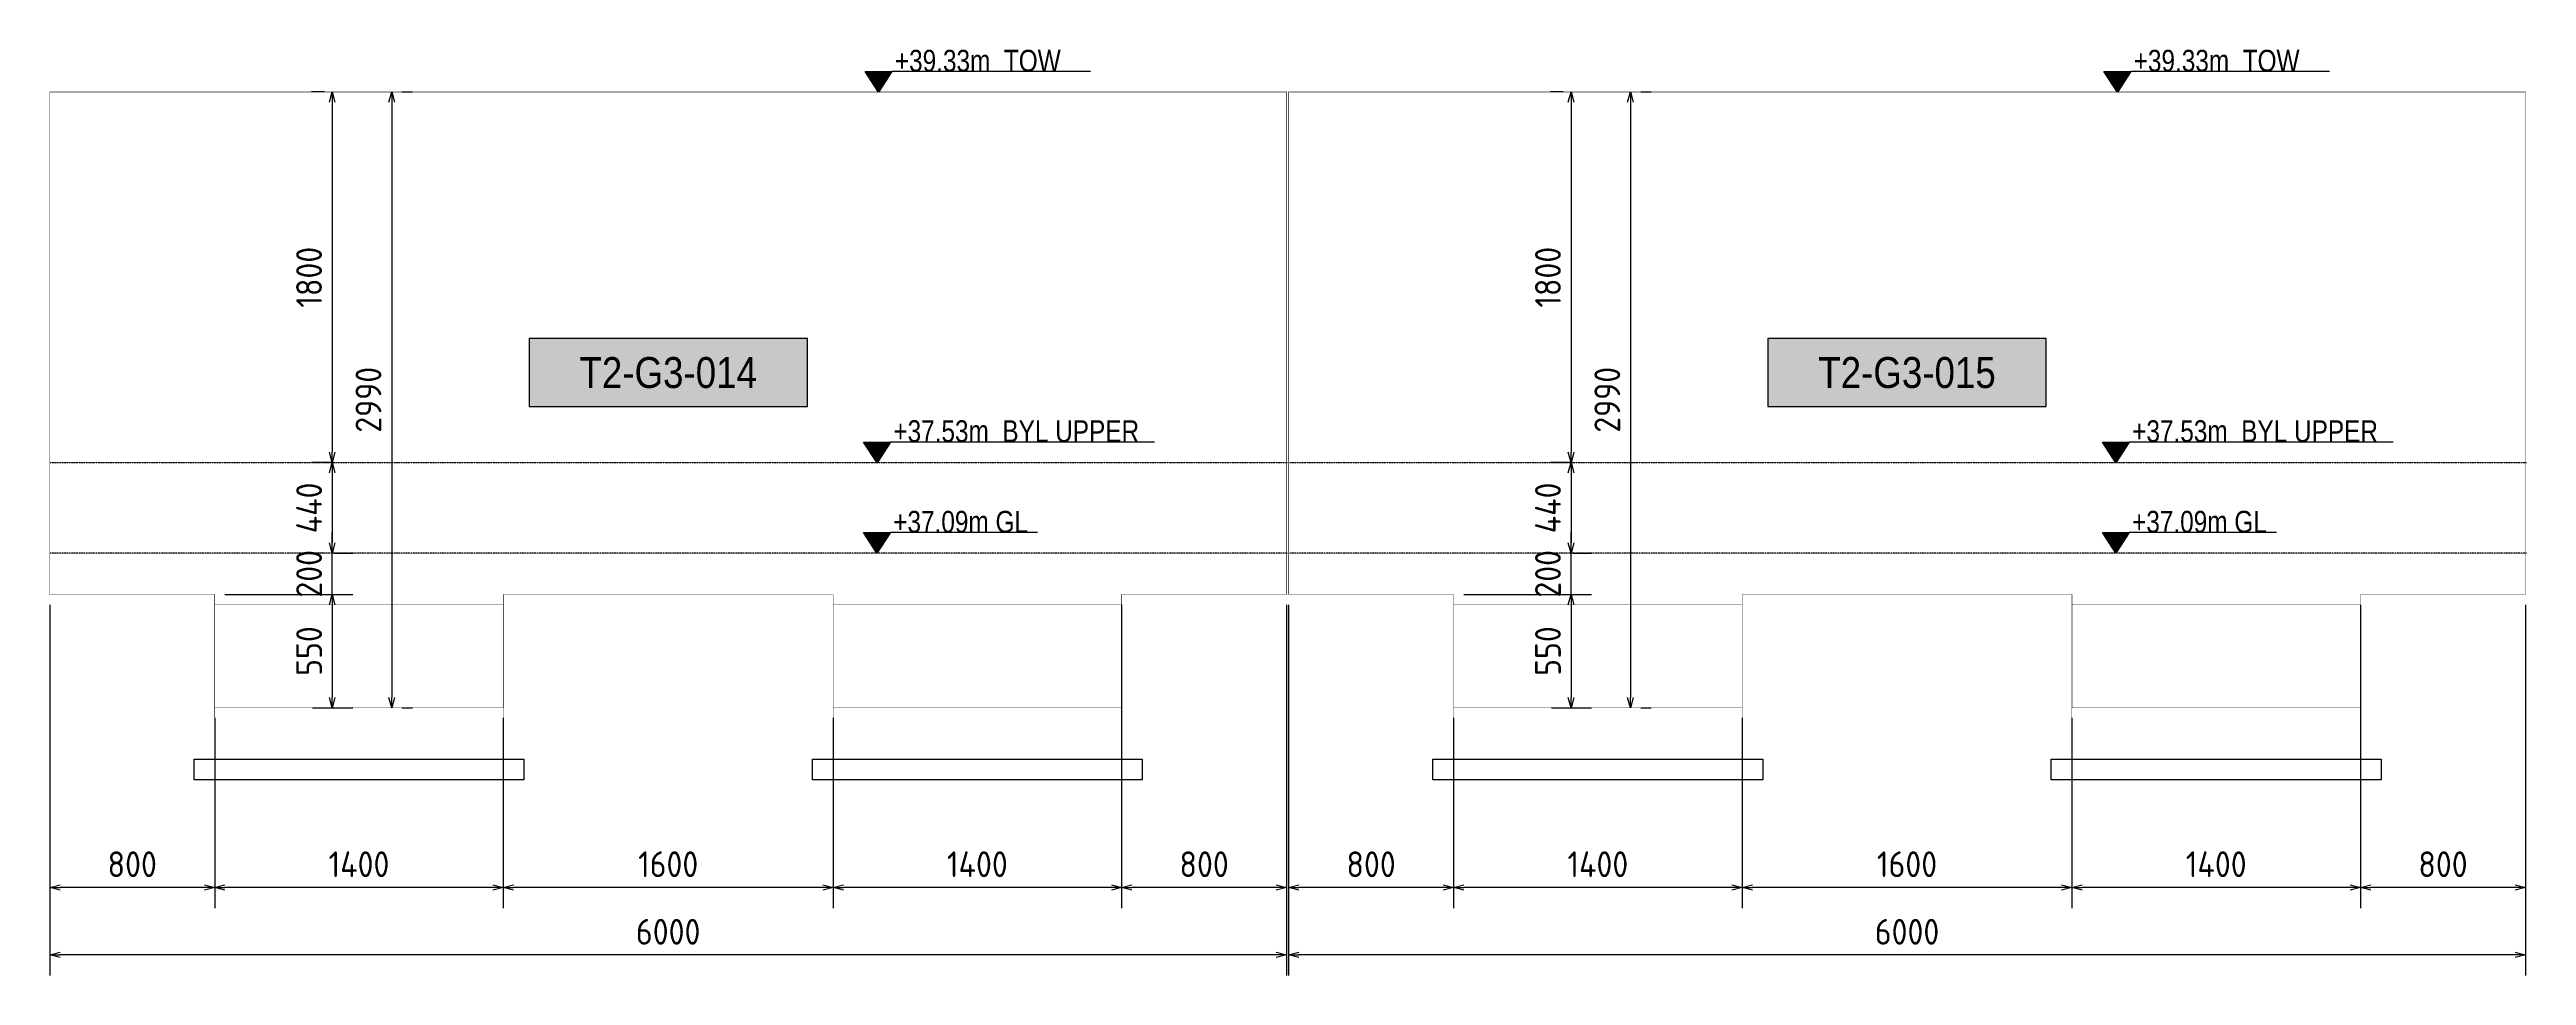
# Model space of a CAD drawing. Header units: centimetres. Extents: x -6122352 to 7132207, y -1694241 to 1947892.
# Drawn here: x 3638146 to 3650162, y 813244 to 817740 of the extents above; entities that cross this region are included whole.
import ezdxf
from ezdxf.enums import TextEntityAlignment as Align

# ---------------------------------------------------------------- set-up
doc = ezdxf.new("R2010")
doc.units = ezdxf.units.CM
doc.header["$MEASUREMENT"] = 0
doc.header["$PDMODE"] = 66
doc.header["$PDSIZE"] = 100
doc.linetypes.add('DASHED2', pattern=[0.375, 0.25, -0.125])
doc.linetypes.add('HIDDEN', pattern=[0.375, 0.25, -0.125])
for name, color, linetype in [('@MI-TYPE-01', 30, 'Continuous'), ('@MI-TYPE-02', 6, 'Continuous'), ('JML-Dimension', 1, 'Continuous'), ('PANEL-TAGS', 7, 'Continuous'), ('SECTION', 130, 'Continuous')]:
    doc.layers.add(name, color=color, linetype=linetype)
doc.styles.add('PANELTAG_STYLE', font='arial.ttf')
doc.styles.add('Schueco-BEMSTIL', font='isocpeur.ttf', dxfattribs={"width": 0.9})
doc.styles.add('txt-Pisa-std', font='arial.ttf', dxfattribs={"width": 0.8})
doc.dimstyles.new('MI- JWC-TXT-2.5 MM', dxfattribs={"dimscale": 1.5, "dimtxt": 2.5, "dimasz": 1, "dimexe": 2, "dimexo": 1, "dimgap": 1, "dimtad": 1, "dimdec": 0, "dimdsep": 46, "dimtxsty": 'Schueco-BEMSTIL', "dimblk": 'OPEN30', "dimcen": 0, "dimdle": 2, "dimclrd": 140, "dimclre": 8, "dimclrt": 40, "dimadec": 0, "dimazin": 2, "dimtfac": 1, "dimtdec": 0, "dimtix": 1, "dimtmove": 2, "dimatfit": 3, "dimldrblk": 'OPEN', "dimfxl": 2, "dimlwd": -1, "dimlwe": -1, "dimarcsym": 0})

# ---------------------------------------------------------------- blocks, each defined once
blk = doc.blocks.new('_Open30')
at = {"color": 0, "linetype": 'ByBlock', "lineweight": -2}
for p, q in [((-1, 0.27), (0, 0)), ((0, 0), (-1, -0.27)), ((0, 0), (-1, 0))]:
    blk.add_line(p, q, dxfattribs=at)
blk = doc.blocks.new('*D2792')
at = {"layer": '@MI-TYPE-01', "color": 8, "transparency": 16777216}
for p, q in [((3643347, 815044), (3643347, 813571)), ((3644147, 815044), (3644147, 813571))]:
    blk.add_line(p, q, dxfattribs=at)
at = {"layer": '@MI-TYPE-01', "color": 140, "transparency": 16777216}
blk.add_line((3644097, 813671), (3643397, 813671), dxfattribs=at)
at = {"layer": 'Defpoints', "color": 0, "transparency": 16777216}
for p in [(3643347, 815094), (3644147, 815094), (3643347, 813671)]:
    blk.add_point(p, dxfattribs=at)
at = {"layer": '@MI-TYPE-01', "color": 140, "transparency": 16777216, "xscale": 50, "yscale": 50, "zscale": 50, "rotation": 180}
blk.add_blockref('_Open30', (3643347, 813671), dxfattribs=at)
at = {"layer": '@MI-TYPE-01', "color": 140, "transparency": 16777216, "xscale": 50, "yscale": 50, "zscale": 50}
blk.add_blockref('_Open30', (3644147, 813671), dxfattribs=at)
at = {"layer": '@MI-TYPE-01', "color": 40, "transparency": 16777216, "insert": (3643747, 813784), "char_height": 125, "attachment_point": 5, "style": 'Schueco-BEMSTIL'}
blk.add_mtext('800', dxfattribs=at)
blk = doc.blocks.new('_Open')
at = {"color": 0, "linetype": 'ByBlock', "lineweight": -2}
for p, q in [((-1, 0.2), (0, 0)), ((-1, -0.2), (0, 0)), ((0, 0), (-1, 0))]:
    blk.add_line(p, q, dxfattribs=at)
blk = doc.blocks.new('*D2793')
at = {"layer": '@MI-TYPE-01', "color": 8, "transparency": 16777216}
for p, q in [((3643347, 815044), (3643347, 813571)), ((3641947, 814494), (3641947, 813571))]:
    blk.add_line(p, q, dxfattribs=at)
at = {"layer": '@MI-TYPE-01', "color": 140, "transparency": 16777216}
blk.add_line((3643297, 813671), (3641997, 813671), dxfattribs=at)
at = {"layer": 'Defpoints', "color": 0, "transparency": 16777216}
for p in [(3643347, 815094), (3641947, 814544), (3641947, 813671)]:
    blk.add_point(p, dxfattribs=at)
at = {"layer": '@MI-TYPE-01', "color": 140, "transparency": 16777216, "xscale": 50, "yscale": 50, "zscale": 50, "rotation": 180}
blk.add_blockref('_Open30', (3641947, 813671), dxfattribs=at)
at = {"layer": '@MI-TYPE-01', "color": 140, "transparency": 16777216, "xscale": 50, "yscale": 50, "zscale": 50}
blk.add_blockref('_Open30', (3643347, 813671), dxfattribs=at)
at = {"layer": '@MI-TYPE-01', "color": 40, "transparency": 16777216, "insert": (3642647, 813784), "char_height": 125, "attachment_point": 5, "style": 'Schueco-BEMSTIL'}
blk.add_mtext('1400', dxfattribs=at)
blk = doc.blocks.new('*D2794')
at = {"layer": '@MI-TYPE-01', "color": 8, "transparency": 16777216}
for p, q in [((3640347, 814494), (3640347, 813571)), ((3641947, 814494), (3641947, 813571))]:
    blk.add_line(p, q, dxfattribs=at)
at = {"layer": '@MI-TYPE-01', "color": 140, "transparency": 16777216}
blk.add_line((3641897, 813671), (3640397, 813671), dxfattribs=at)
at = {"layer": 'Defpoints', "color": 0, "transparency": 16777216}
for p in [(3640347, 814544), (3641947, 814544), (3640347, 813671)]:
    blk.add_point(p, dxfattribs=at)
at = {"layer": '@MI-TYPE-01', "color": 140, "transparency": 16777216, "xscale": 50, "yscale": 50, "zscale": 50, "rotation": 180}
blk.add_blockref('_Open30', (3640347, 813671), dxfattribs=at)
at = {"layer": '@MI-TYPE-01', "color": 140, "transparency": 16777216, "xscale": 50, "yscale": 50, "zscale": 50}
blk.add_blockref('_Open30', (3641947, 813671), dxfattribs=at)
at = {"layer": '@MI-TYPE-01', "color": 40, "transparency": 16777216, "insert": (3641147, 813784), "char_height": 125, "attachment_point": 5, "style": 'Schueco-BEMSTIL'}
blk.add_mtext('1600', dxfattribs=at)
blk = doc.blocks.new('*D2795')
at = {"layer": '@MI-TYPE-01', "color": 8, "transparency": 16777216}
for p, q in [((3638947, 814494), (3638947, 813571)), ((3640347, 814494), (3640347, 813571))]:
    blk.add_line(p, q, dxfattribs=at)
at = {"layer": '@MI-TYPE-01', "color": 140, "transparency": 16777216}
blk.add_line((3640297, 813671), (3638997, 813671), dxfattribs=at)
at = {"layer": 'Defpoints', "color": 0, "transparency": 16777216}
for p in [(3638947, 814544), (3640347, 814544), (3638947, 813671)]:
    blk.add_point(p, dxfattribs=at)
at = {"layer": '@MI-TYPE-01', "color": 140, "transparency": 16777216, "xscale": 50, "yscale": 50, "zscale": 50, "rotation": 180}
blk.add_blockref('_Open30', (3638947, 813671), dxfattribs=at)
at = {"layer": '@MI-TYPE-01', "color": 140, "transparency": 16777216, "xscale": 50, "yscale": 50, "zscale": 50}
blk.add_blockref('_Open30', (3640347, 813671), dxfattribs=at)
at = {"layer": '@MI-TYPE-01', "color": 40, "transparency": 16777216, "insert": (3639647, 813784), "char_height": 125, "attachment_point": 5, "style": 'Schueco-BEMSTIL'}
blk.add_mtext('1400', dxfattribs=at)
blk = doc.blocks.new('*D2796')
at = {"layer": '@MI-TYPE-01', "color": 8, "transparency": 16777216}
for p, q in [((3638147, 815044), (3638147, 813571)), ((3638947, 814494), (3638947, 813571))]:
    blk.add_line(p, q, dxfattribs=at)
at = {"layer": '@MI-TYPE-01', "color": 140, "transparency": 16777216}
blk.add_line((3638897, 813671), (3638197, 813671), dxfattribs=at)
at = {"layer": 'Defpoints', "color": 0, "transparency": 16777216}
for p in [(3638147, 815094), (3638947, 814544), (3638147, 813671)]:
    blk.add_point(p, dxfattribs=at)
at = {"layer": '@MI-TYPE-01', "color": 140, "transparency": 16777216, "xscale": 50, "yscale": 50, "zscale": 50, "rotation": 180}
blk.add_blockref('_Open30', (3638147, 813671), dxfattribs=at)
at = {"layer": '@MI-TYPE-01', "color": 140, "transparency": 16777216, "xscale": 50, "yscale": 50, "zscale": 50}
blk.add_blockref('_Open30', (3638947, 813671), dxfattribs=at)
at = {"layer": '@MI-TYPE-01', "color": 40, "transparency": 16777216, "insert": (3638547, 813784), "char_height": 125, "attachment_point": 5, "style": 'Schueco-BEMSTIL'}
blk.add_mtext('800', dxfattribs=at)
blk = doc.blocks.new('*D2797')
at = {"layer": '@MI-TYPE-01', "color": 8, "transparency": 16777216}
for p, q in [((3638147, 815044), (3638147, 813244)), ((3644147, 815044), (3644147, 813244))]:
    blk.add_line(p, q, dxfattribs=at)
at = {"layer": '@MI-TYPE-01', "color": 140, "transparency": 16777216}
blk.add_line((3644097, 813344), (3638197, 813344), dxfattribs=at)
at = {"layer": 'Defpoints', "color": 0, "transparency": 16777216}
for p in [(3638147, 815094), (3644147, 815094), (3638147, 813344)]:
    blk.add_point(p, dxfattribs=at)
at = {"layer": '@MI-TYPE-01', "color": 140, "transparency": 16777216, "xscale": 50, "yscale": 50, "zscale": 50, "rotation": 180}
blk.add_blockref('_Open30', (3638147, 813344), dxfattribs=at)
at = {"layer": '@MI-TYPE-01', "color": 140, "transparency": 16777216, "xscale": 50, "yscale": 50, "zscale": 50}
blk.add_blockref('_Open30', (3644147, 813344), dxfattribs=at)
at = {"layer": '@MI-TYPE-01', "color": 40, "transparency": 16777216, "insert": (3641147, 813456), "char_height": 125, "attachment_point": 5, "style": 'Schueco-BEMSTIL'}
blk.add_mtext('6000', dxfattribs=at)
blk = doc.blocks.new('T2-ELE FT')
at = {"color": 12, "linetype": 'HIDDEN', "ltscale": 5, "const_width": 2}
blk.add_lwpolyline([(30306558, 1676366), (30306558, 1676866), (30307958, 1676866), (30307958, 1676366)], dxfattribs=at)
at = {"color": 12, "ltscale": 20, "const_width": 2}
blk.add_lwpolyline([(30306558, 1676366), (30307958, 1676366), (30307958, 1676116), (30306558, 1676116)], close=True, dxfattribs=at)
at = {"color": 8, "ltscale": 20}
blk.add_lwpolyline([(30306458, 1676116), (30308058, 1676116), (30308058, 1676016), (30306458, 1676016)], close=True, dxfattribs=at)
blk = doc.blocks.new('*D2798')
at = {"layer": '@MI-TYPE-01', "color": 8, "transparency": 16777216}
for p, q in [((3639479, 817534), (3639417, 817534)), ((3639522, 815734), (3639417, 815734))]:
    blk.add_line(p, q, dxfattribs=at)
at = {"layer": '@MI-TYPE-01', "color": 140, "transparency": 16777216}
blk.add_line((3639517, 817484), (3639517, 815784), dxfattribs=at)
at = {"layer": 'Defpoints', "color": 0, "transparency": 16777216}
for p in [(3639529, 817534), (3639517, 815734), (3639572, 815734)]:
    blk.add_point(p, dxfattribs=at)
at = {"layer": '@MI-TYPE-01', "color": 140, "transparency": 16777216, "xscale": 50, "yscale": 50, "zscale": 50}
for p, rotation in [((3639517, 817534), 90), ((3639517, 815734), 270)]:
    blk.add_blockref('_Open30', p, dxfattribs=dict(at, rotation=rotation))
at = {"layer": '@MI-TYPE-01', "color": 40, "transparency": 16777216, "insert": (3639405, 816634), "char_height": 125, "attachment_point": 5, "rotation": 90, "style": 'Schueco-BEMSTIL'}
blk.add_mtext('1800', dxfattribs=at)
blk = doc.blocks.new('*D2799')
at = {"layer": '@MI-TYPE-01', "color": 140, "transparency": 16777216}
blk.add_line((3639806, 817484), (3639806, 814594), dxfattribs=at)
at = {"layer": '@MI-TYPE-01', "color": 8, "transparency": 16777216}
for p, q in [((3639855, 817534), (3639906, 817534)), ((3639855, 814544), (3639906, 814544))]:
    blk.add_line(p, q, dxfattribs=at)
at = {"layer": 'Defpoints', "color": 0, "transparency": 16777216}
for p in [(3639805, 817534), (3639805, 814544), (3639806, 814544)]:
    blk.add_point(p, dxfattribs=at)
at = {"layer": '@MI-TYPE-01', "color": 140, "transparency": 16777216, "xscale": 50, "yscale": 50, "zscale": 50}
for p, rotation in [((3639806, 817534), 90), ((3639806, 814544), 270)]:
    blk.add_blockref('_Open30', p, dxfattribs=dict(at, rotation=rotation))
at = {"layer": '@MI-TYPE-01', "color": 40, "transparency": 16777216, "insert": (3639693, 816039), "char_height": 125, "attachment_point": 5, "rotation": 90, "style": 'Schueco-BEMSTIL'}
blk.add_mtext('2990', dxfattribs=at)
blk = doc.blocks.new('*U2058')
at = {"layer": 'JML-Dimension'}
h = blk.add_hatch(color=10, dxfattribs=at)
h.dxf.hatch_style = 1
h.paths.add_polyline_path([(0, 0), (-1.54, 2.37), (1.54, 2.37)])
blk.add_line((24.31, 2.37), (1.54, 2.37), dxfattribs=at)
blk.add_lwpolyline([(0, 0), (-1.54, 2.37), (1.54, 2.37), (0, 0)], dxfattribs=at)
at = {"color": 5, "style": 'txt-Pisa-std', "width": 0.8}
blk.add_attdef('+0.0', text='', height=2.5, dxfattribs=at).set_placement((1.87, 2.37), align=Align.BOTTOM_LEFT)
blk = doc.blocks.new('*U2056')
at = {"layer": 'JML-Dimension'}
h = blk.add_hatch(color=10, dxfattribs=at)
h.dxf.hatch_style = 1
h.paths.add_polyline_path([(0, 0), (-1.54, 2.37), (1.54, 2.37)])
blk.add_line((31.81, 2.37), (1.54, 2.37), dxfattribs=at)
blk.add_lwpolyline([(0, 0), (-1.54, 2.37), (1.54, 2.37), (0, 0)], dxfattribs=at)
at = {"color": 5, "style": 'txt-Pisa-std', "width": 0.8}
blk.add_attdef('+0.0', text='', height=2.5, dxfattribs=at).set_placement((1.87, 2.37), align=Align.BOTTOM_LEFT)
blk = doc.blocks.new('*U2214')
at = {"layer": 'JML-Dimension'}
h = blk.add_hatch(color=10, dxfattribs=at)
h.dxf.hatch_style = 1
h.paths.add_polyline_path([(0, 0), (-1.54, 2.37), (1.54, 2.37)])
blk.add_line((18.43, 2.37), (1.54, 2.37), dxfattribs=at)
blk.add_lwpolyline([(0, 0), (-1.54, 2.37), (1.54, 2.37), (0, 0)], dxfattribs=at)
at = {"color": 5, "style": 'txt-Pisa-std', "width": 0.8}
blk.add_attdef('+0.0', text='', height=2.5, dxfattribs=at).set_placement((1.87, 2.37), align=Align.BOTTOM_LEFT)
blk = doc.blocks.new('*D2800')
at = {"layer": '@MI-TYPE-01', "color": 8, "transparency": 16777216}
for p, q in [((3639479, 815734), (3639417, 815734)), ((3639526, 815294), (3639617, 815294))]:
    blk.add_line(p, q, dxfattribs=at)
at = {"layer": '@MI-TYPE-01', "color": 140, "transparency": 16777216}
blk.add_line((3639517, 815684), (3639517, 815344), dxfattribs=at)
at = {"layer": 'Defpoints', "color": 0, "transparency": 16777216}
for p in [(3639529, 815734), (3639476, 815294), (3639517, 815294)]:
    blk.add_point(p, dxfattribs=at)
at = {"layer": '@MI-TYPE-01', "color": 140, "transparency": 16777216, "xscale": 50, "yscale": 50, "zscale": 50}
for p, rotation in [((3639517, 815734), 90), ((3639517, 815294), 270)]:
    blk.add_blockref('_Open30', p, dxfattribs=dict(at, rotation=rotation))
at = {"layer": '@MI-TYPE-01', "color": 40, "transparency": 16777216, "insert": (3639405, 815514), "char_height": 125, "attachment_point": 5, "rotation": 90, "style": 'Schueco-BEMSTIL'}
blk.add_mtext('440', dxfattribs=at)
blk = doc.blocks.new('*D2801')
at = {"layer": '@MI-TYPE-01', "color": 8, "transparency": 16777216}
for p, q in [((3638997, 815094), (3639617, 815094)), ((3639422, 814544), (3639617, 814544))]:
    blk.add_line(p, q, dxfattribs=at)
at = {"layer": '@MI-TYPE-01', "color": 140, "transparency": 16777216}
blk.add_line((3639517, 815044), (3639517, 814594), dxfattribs=at)
at = {"layer": 'Defpoints', "color": 0, "transparency": 16777216}
for p in [(3638947, 815094), (3639372, 814544), (3639517, 814544)]:
    blk.add_point(p, dxfattribs=at)
at = {"layer": '@MI-TYPE-01', "color": 140, "transparency": 16777216, "xscale": 50, "yscale": 50, "zscale": 50}
for p, rotation in [((3639517, 815094), 90), ((3639517, 814544), 270)]:
    blk.add_blockref('_Open30', p, dxfattribs=dict(at, rotation=rotation))
at = {"layer": '@MI-TYPE-01', "color": 40, "transparency": 16777216, "insert": (3639405, 814819), "char_height": 125, "attachment_point": 5, "rotation": 90, "style": 'Schueco-BEMSTIL'}
blk.add_mtext('550', dxfattribs=at)
blk = doc.blocks.new('*D2802')
at = {"layer": '@MI-TYPE-01', "color": 8, "transparency": 16777216}
for p, q in [((3649357, 815044), (3649357, 813571)), ((3650157, 815044), (3650157, 813571))]:
    blk.add_line(p, q, dxfattribs=at)
at = {"layer": '@MI-TYPE-01', "color": 140, "transparency": 16777216}
blk.add_line((3650107, 813671), (3649407, 813671), dxfattribs=at)
at = {"layer": 'Defpoints', "color": 0, "transparency": 16777216}
for p in [(3649357, 815094), (3650157, 815094), (3649357, 813671)]:
    blk.add_point(p, dxfattribs=at)
at = {"layer": '@MI-TYPE-01', "color": 140, "transparency": 16777216, "xscale": 50, "yscale": 50, "zscale": 50, "rotation": 180}
blk.add_blockref('_Open30', (3649357, 813671), dxfattribs=at)
at = {"layer": '@MI-TYPE-01', "color": 140, "transparency": 16777216, "xscale": 50, "yscale": 50, "zscale": 50}
blk.add_blockref('_Open30', (3650157, 813671), dxfattribs=at)
at = {"layer": '@MI-TYPE-01', "color": 40, "transparency": 16777216, "insert": (3649757, 813784), "char_height": 125, "attachment_point": 5, "style": 'Schueco-BEMSTIL'}
blk.add_mtext('800', dxfattribs=at)
blk = doc.blocks.new('*D2803')
at = {"layer": '@MI-TYPE-01', "color": 8, "transparency": 16777216}
for p, q in [((3649357, 815044), (3649357, 813571)), ((3647957, 814494), (3647957, 813571))]:
    blk.add_line(p, q, dxfattribs=at)
at = {"layer": '@MI-TYPE-01', "color": 140, "transparency": 16777216}
blk.add_line((3649307, 813671), (3648007, 813671), dxfattribs=at)
at = {"layer": 'Defpoints', "color": 0, "transparency": 16777216}
for p in [(3649357, 815094), (3647957, 814544), (3647957, 813671)]:
    blk.add_point(p, dxfattribs=at)
at = {"layer": '@MI-TYPE-01', "color": 140, "transparency": 16777216, "xscale": 50, "yscale": 50, "zscale": 50, "rotation": 180}
blk.add_blockref('_Open30', (3647957, 813671), dxfattribs=at)
at = {"layer": '@MI-TYPE-01', "color": 140, "transparency": 16777216, "xscale": 50, "yscale": 50, "zscale": 50}
blk.add_blockref('_Open30', (3649357, 813671), dxfattribs=at)
at = {"layer": '@MI-TYPE-01', "color": 40, "transparency": 16777216, "insert": (3648657, 813784), "char_height": 125, "attachment_point": 5, "style": 'Schueco-BEMSTIL'}
blk.add_mtext('1400', dxfattribs=at)
blk = doc.blocks.new('*D2804')
at = {"layer": '@MI-TYPE-01', "color": 8, "transparency": 16777216}
for p, q in [((3646357, 814494), (3646357, 813571)), ((3647957, 814494), (3647957, 813571))]:
    blk.add_line(p, q, dxfattribs=at)
at = {"layer": '@MI-TYPE-01', "color": 140, "transparency": 16777216}
blk.add_line((3647907, 813671), (3646407, 813671), dxfattribs=at)
at = {"layer": 'Defpoints', "color": 0, "transparency": 16777216}
for p in [(3646357, 814544), (3647957, 814544), (3646357, 813671)]:
    blk.add_point(p, dxfattribs=at)
at = {"layer": '@MI-TYPE-01', "color": 140, "transparency": 16777216, "xscale": 50, "yscale": 50, "zscale": 50, "rotation": 180}
blk.add_blockref('_Open30', (3646357, 813671), dxfattribs=at)
at = {"layer": '@MI-TYPE-01', "color": 140, "transparency": 16777216, "xscale": 50, "yscale": 50, "zscale": 50}
blk.add_blockref('_Open30', (3647957, 813671), dxfattribs=at)
at = {"layer": '@MI-TYPE-01', "color": 40, "transparency": 16777216, "insert": (3647157, 813784), "char_height": 125, "attachment_point": 5, "style": 'Schueco-BEMSTIL'}
blk.add_mtext('1600', dxfattribs=at)
blk = doc.blocks.new('*D2805')
at = {"layer": '@MI-TYPE-01', "color": 8, "transparency": 16777216}
for p, q in [((3644957, 814494), (3644957, 813571)), ((3646357, 814494), (3646357, 813571))]:
    blk.add_line(p, q, dxfattribs=at)
at = {"layer": '@MI-TYPE-01', "color": 140, "transparency": 16777216}
blk.add_line((3646307, 813671), (3645007, 813671), dxfattribs=at)
at = {"layer": 'Defpoints', "color": 0, "transparency": 16777216}
for p in [(3644957, 814544), (3646357, 814544), (3644957, 813671)]:
    blk.add_point(p, dxfattribs=at)
at = {"layer": '@MI-TYPE-01', "color": 140, "transparency": 16777216, "xscale": 50, "yscale": 50, "zscale": 50, "rotation": 180}
blk.add_blockref('_Open30', (3644957, 813671), dxfattribs=at)
at = {"layer": '@MI-TYPE-01', "color": 140, "transparency": 16777216, "xscale": 50, "yscale": 50, "zscale": 50}
blk.add_blockref('_Open30', (3646357, 813671), dxfattribs=at)
at = {"layer": '@MI-TYPE-01', "color": 40, "transparency": 16777216, "insert": (3645657, 813784), "char_height": 125, "attachment_point": 5, "style": 'Schueco-BEMSTIL'}
blk.add_mtext('1400', dxfattribs=at)
blk = doc.blocks.new('*D2806')
at = {"layer": '@MI-TYPE-01', "color": 8, "transparency": 16777216}
for p, q in [((3644157, 815044), (3644157, 813571)), ((3644957, 814494), (3644957, 813571))]:
    blk.add_line(p, q, dxfattribs=at)
at = {"layer": '@MI-TYPE-01', "color": 140, "transparency": 16777216}
blk.add_line((3644907, 813671), (3644207, 813671), dxfattribs=at)
at = {"layer": 'Defpoints', "color": 0, "transparency": 16777216}
for p in [(3644157, 815094), (3644957, 814544), (3644157, 813671)]:
    blk.add_point(p, dxfattribs=at)
at = {"layer": '@MI-TYPE-01', "color": 140, "transparency": 16777216, "xscale": 50, "yscale": 50, "zscale": 50, "rotation": 180}
blk.add_blockref('_Open30', (3644157, 813671), dxfattribs=at)
at = {"layer": '@MI-TYPE-01', "color": 140, "transparency": 16777216, "xscale": 50, "yscale": 50, "zscale": 50}
blk.add_blockref('_Open30', (3644957, 813671), dxfattribs=at)
at = {"layer": '@MI-TYPE-01', "color": 40, "transparency": 16777216, "insert": (3644557, 813784), "char_height": 125, "attachment_point": 5, "style": 'Schueco-BEMSTIL'}
blk.add_mtext('800', dxfattribs=at)
blk = doc.blocks.new('*D2807')
at = {"layer": '@MI-TYPE-01', "color": 8, "transparency": 16777216}
for p, q in [((3644157, 815044), (3644157, 813244)), ((3650157, 815044), (3650157, 813244))]:
    blk.add_line(p, q, dxfattribs=at)
at = {"layer": '@MI-TYPE-01', "color": 140, "transparency": 16777216}
blk.add_line((3650107, 813344), (3644207, 813344), dxfattribs=at)
at = {"layer": 'Defpoints', "color": 0, "transparency": 16777216}
for p in [(3644157, 815094), (3650157, 815094), (3644157, 813344)]:
    blk.add_point(p, dxfattribs=at)
at = {"layer": '@MI-TYPE-01', "color": 140, "transparency": 16777216, "xscale": 50, "yscale": 50, "zscale": 50, "rotation": 180}
blk.add_blockref('_Open30', (3644157, 813344), dxfattribs=at)
at = {"layer": '@MI-TYPE-01', "color": 140, "transparency": 16777216, "xscale": 50, "yscale": 50, "zscale": 50}
blk.add_blockref('_Open30', (3650157, 813344), dxfattribs=at)
at = {"layer": '@MI-TYPE-01', "color": 40, "transparency": 16777216, "insert": (3647157, 813456), "char_height": 125, "attachment_point": 5, "style": 'Schueco-BEMSTIL'}
blk.add_mtext('6000', dxfattribs=at)
blk = doc.blocks.new('*D2808')
at = {"layer": '@MI-TYPE-01', "color": 8, "transparency": 16777216}
for p, q in [((3645489, 817534), (3645427, 817534)), ((3645532, 815734), (3645427, 815734))]:
    blk.add_line(p, q, dxfattribs=at)
at = {"layer": '@MI-TYPE-01', "color": 140, "transparency": 16777216}
blk.add_line((3645527, 817484), (3645527, 815784), dxfattribs=at)
at = {"layer": 'Defpoints', "color": 0, "transparency": 16777216}
for p in [(3645539, 817534), (3645527, 815734), (3645582, 815734)]:
    blk.add_point(p, dxfattribs=at)
at = {"layer": '@MI-TYPE-01', "color": 140, "transparency": 16777216, "xscale": 50, "yscale": 50, "zscale": 50}
for p, rotation in [((3645527, 817534), 90), ((3645527, 815734), 270)]:
    blk.add_blockref('_Open30', p, dxfattribs=dict(at, rotation=rotation))
at = {"layer": '@MI-TYPE-01', "color": 40, "transparency": 16777216, "insert": (3645415, 816634), "char_height": 125, "attachment_point": 5, "rotation": 90, "style": 'Schueco-BEMSTIL'}
blk.add_mtext('1800', dxfattribs=at)
blk = doc.blocks.new('*D2809')
at = {"layer": '@MI-TYPE-01', "color": 140, "transparency": 16777216}
blk.add_line((3645815, 817484), (3645815, 814594), dxfattribs=at)
at = {"layer": '@MI-TYPE-01', "color": 8, "transparency": 16777216}
for p, q in [((3645865, 817534), (3645915, 817534)), ((3645865, 814544), (3645915, 814544))]:
    blk.add_line(p, q, dxfattribs=at)
at = {"layer": 'Defpoints', "color": 0, "transparency": 16777216}
for p in [(3645815, 817534), (3645815, 814544), (3645815, 814544)]:
    blk.add_point(p, dxfattribs=at)
at = {"layer": '@MI-TYPE-01', "color": 140, "transparency": 16777216, "xscale": 50, "yscale": 50, "zscale": 50}
for p, rotation in [((3645815, 817534), 90), ((3645815, 814544), 270)]:
    blk.add_blockref('_Open30', p, dxfattribs=dict(at, rotation=rotation))
at = {"layer": '@MI-TYPE-01', "color": 40, "transparency": 16777216, "insert": (3645703, 816039), "char_height": 125, "attachment_point": 5, "rotation": 90, "style": 'Schueco-BEMSTIL'}
blk.add_mtext('2990', dxfattribs=at)
blk = doc.blocks.new('*D2810')
at = {"layer": '@MI-TYPE-01', "color": 8, "transparency": 16777216}
for p, q in [((3645489, 815734), (3645427, 815734)), ((3645535, 815294), (3645627, 815294))]:
    blk.add_line(p, q, dxfattribs=at)
at = {"layer": '@MI-TYPE-01', "color": 140, "transparency": 16777216}
blk.add_line((3645527, 815684), (3645527, 815344), dxfattribs=at)
at = {"layer": 'Defpoints', "color": 0, "transparency": 16777216}
for p in [(3645539, 815734), (3645485, 815294), (3645527, 815294)]:
    blk.add_point(p, dxfattribs=at)
at = {"layer": '@MI-TYPE-01', "color": 140, "transparency": 16777216, "xscale": 50, "yscale": 50, "zscale": 50}
for p, rotation in [((3645527, 815734), 90), ((3645527, 815294), 270)]:
    blk.add_blockref('_Open30', p, dxfattribs=dict(at, rotation=rotation))
at = {"layer": '@MI-TYPE-01', "color": 40, "transparency": 16777216, "insert": (3645415, 815514), "char_height": 125, "attachment_point": 5, "rotation": 90, "style": 'Schueco-BEMSTIL'}
blk.add_mtext('440', dxfattribs=at)
blk = doc.blocks.new('*D2811')
at = {"layer": '@MI-TYPE-01', "color": 8, "transparency": 16777216}
for p, q in [((3645007, 815094), (3645627, 815094)), ((3645432, 814544), (3645627, 814544))]:
    blk.add_line(p, q, dxfattribs=at)
at = {"layer": '@MI-TYPE-01', "color": 140, "transparency": 16777216}
blk.add_line((3645527, 815044), (3645527, 814594), dxfattribs=at)
at = {"layer": 'Defpoints', "color": 0, "transparency": 16777216}
for p in [(3644957, 815094), (3645382, 814544), (3645527, 814544)]:
    blk.add_point(p, dxfattribs=at)
at = {"layer": '@MI-TYPE-01', "color": 140, "transparency": 16777216, "xscale": 50, "yscale": 50, "zscale": 50}
for p, rotation in [((3645527, 815094), 90), ((3645527, 814544), 270)]:
    blk.add_blockref('_Open30', p, dxfattribs=dict(at, rotation=rotation))
at = {"layer": '@MI-TYPE-01', "color": 40, "transparency": 16777216, "insert": (3645415, 814819), "char_height": 125, "attachment_point": 5, "rotation": 90, "style": 'Schueco-BEMSTIL'}
blk.add_mtext('550', dxfattribs=at)
blk = doc.blocks.new('*D2894')
at = {"layer": '@MI-TYPE-01', "color": 140, "transparency": 16777216}
for p, q in [((3645527, 815344), (3645527, 815394)), ((3645527, 815094), (3645527, 815294)), ((3645527, 815044), (3645527, 814994))]:
    blk.add_line(p, q, dxfattribs=at)
at = {"layer": '@MI-TYPE-01', "color": 8, "transparency": 16777216}
for p, q in [((3645577, 815294), (3645627, 815294)), ((3645007, 815094), (3645627, 815094))]:
    blk.add_line(p, q, dxfattribs=at)
at = {"layer": 'Defpoints', "color": 0, "transparency": 16777216}
for p in [(3645527, 815294), (3645527, 815294), (3644957, 815094)]:
    blk.add_point(p, dxfattribs=at)
at = {"layer": '@MI-TYPE-01', "color": 140, "transparency": 16777216, "xscale": 50, "yscale": 50, "zscale": 50}
for p, rotation in [((3645527, 815294), 270), ((3645527, 815094), 90)]:
    blk.add_blockref('_Open30', p, dxfattribs=dict(at, rotation=rotation))
at = {"layer": '@MI-TYPE-01', "color": 40, "transparency": 16777216, "insert": (3645415, 815194), "char_height": 125, "attachment_point": 5, "rotation": 90, "style": 'Schueco-BEMSTIL'}
blk.add_mtext('200', dxfattribs=at)
blk = doc.blocks.new('*D2895')
at = {"layer": '@MI-TYPE-01', "color": 8, "transparency": 16777216}
for p, q in [((3639476, 815294), (3639417, 815294)), ((3638997, 815094), (3639617, 815094))]:
    blk.add_line(p, q, dxfattribs=at)
at = {"layer": '@MI-TYPE-01', "color": 140, "transparency": 16777216}
for p, q in [((3639517, 815344), (3639517, 815394)), ((3639517, 815094), (3639517, 815294)), ((3639517, 815044), (3639517, 814994))]:
    blk.add_line(p, q, dxfattribs=at)
at = {"layer": 'Defpoints', "color": 0, "transparency": 16777216}
for p in [(3639517, 815294), (3639526, 815294), (3638947, 815094)]:
    blk.add_point(p, dxfattribs=at)
at = {"layer": '@MI-TYPE-01', "color": 140, "transparency": 16777216, "xscale": 50, "yscale": 50, "zscale": 50}
for p, rotation in [((3639517, 815294), 270), ((3639517, 815094), 90)]:
    blk.add_blockref('_Open30', p, dxfattribs=dict(at, rotation=rotation))
at = {"layer": '@MI-TYPE-01', "color": 40, "transparency": 16777216, "insert": (3639405, 815194), "char_height": 125, "attachment_point": 5, "rotation": 90, "style": 'Schueco-BEMSTIL'}
blk.add_mtext('200', dxfattribs=at)
blk = doc.blocks.new('PANELTAG')
at = {"layer": 'PANEL-TAGS', "color": 1}
blk.add_lwpolyline([(-13.5, -3.3), (13.5, -3.3), (13.5, 3.3), (-13.5, 3.3)], close=True, dxfattribs=at)
at = {"layer": 'PANEL-TAGS', "color": 40, "true_color": 0xffd700}
blk.add_solid([(-13.5, -3.3), (13.5, -3.3), (-13.5, 3.3), (13.5, 3.3)], dxfattribs=at)
at = {"layer": 'PANEL-TAGS', "color": 5, "style": 'PANELTAG_STYLE', "width": 0.85}
blk.add_attdef('TAGNO', text='', height=3, dxfattribs=at).set_placement((0, 0), align=Align.MIDDLE)

msp = doc.modelspace()

# ---------------------------------------------------------------- linework, layer by layer
at = {"layer": '@MI-TYPE-01', "const_width": 2.5}
for points in [[(3644147.16245, 817533.57191), (3638147.16245, 817533.57191), (3638147.16245, 815093.57195), (3638947.16245, 815093.57195), (3638947.16245, 814543.57195), (3640347.16245, 814543.57195), (3640347.16245, 815093.57195), (3641947.16245, 815093.57195), (3641947.16245, 814543.57195), (3643347.16245, 814543.57195), (3643347.16245, 815093.57195), (3644147.16245, 815093.57195)], [(3650156.93331, 817533.57191), (3644156.93331, 817533.57191), (3644156.93331, 815093.57195), (3644956.93331, 815093.57195), (3644956.93331, 814543.57195), (3646356.93331, 814543.57195), (3646356.93331, 815093.57195), (3647956.93331, 815093.57195), (3647956.93331, 814543.57195), (3649356.93331, 814543.57195), (3649356.93331, 815093.57195), (3650156.93331, 815093.57195)]]:
    msp.add_lwpolyline(points, close=True, dxfattribs=at)
at = {"layer": '@MI-TYPE-02', "color": 160, "linetype": 'DASHED2', "ltscale": 5}
for points in [[(3644152.16245, 815733.57195), (3638147.16245, 815733.57195)], [(3650161.93331, 815733.57195), (3644156.93331, 815733.57195)], [(3644152.16245, 815293.57195), (3638147.16245, 815293.57195)], [(3650161.93331, 815293.57195), (3644156.93331, 815293.57195)]]:
    msp.add_lwpolyline(points, dxfattribs=at)

# ---------------------------------------------------------------- block references
at = {"color": 2}
for p in [(-26667610.99911, -861822.30181), (-26664610.99911, -861822.30181), (-26661601.22825, -861822.30181), (-26658601.22825, -861822.30181)]:
    msp.add_blockref('T2-ELE FT', p, dxfattribs=at)
at = {"layer": 'PANEL-TAGS'}
ref = msp.add_blockref('PANELTAG', (3641147.16245, 816171.27898), dxfattribs=dict(at, xscale=50, yscale=50, zscale=50))
ref.add_attrib('TAGNO', 'T2-G3-014', dxfattribs={"color": 5, "height": 150, "style": 'PANELTAG_STYLE', "width": 0.85}).set_placement((3641147.16245, 816171.27898), align=Align.MIDDLE_CENTER)
ref = msp.add_blockref('PANELTAG', (3647156.93331, 816171.27898), dxfattribs=dict(at, xscale=50, yscale=50, zscale=50))
ref.add_attrib('TAGNO', 'T2-G3-015', dxfattribs={"color": 5, "height": 150, "style": 'PANELTAG_STYLE', "width": 0.85}).set_placement((3647156.93331, 816171.27898), align=Align.MIDDLE_CENTER)
at = {"layer": 'SECTION', "color": 6}
ref = msp.add_blockref('*U2058', (3642167.65783, 817532.08585), dxfattribs=dict(at, xscale=42.30147098076819, yscale=42.30147098076819, zscale=42.30147098076819))
ref.add_attrib('+0.0', '+39.33m  TOW', (3642246.78647, 817632.34292), dxfattribs={"layer": 'JML-Dimension', "color": 5, "height": 105.7536775, "style": 'txt-Pisa-std', "width": 0.8})
ref = msp.add_blockref('*U2058', (3648177.42869, 817532.08585), dxfattribs=dict(at, xscale=42.30147098076819, yscale=42.30147098076819, zscale=42.30147098076819))
ref.add_attrib('+0.0', '+39.33m  TOW', (3648256.55734, 817632.34292), dxfattribs={"layer": 'JML-Dimension', "color": 5, "height": 105.7536775, "style": 'txt-Pisa-std', "width": 0.8})
ref = msp.add_blockref('*U2056', (3642160.36434, 815733.57195), dxfattribs=dict(at, xscale=42.30147098076819, yscale=42.30147098076819, zscale=42.30147098076819))
ref.add_attrib('+0.0', '+37.53m  BYL UPPER', (3642239.49298, 815833.82902), dxfattribs={"layer": 'JML-Dimension', "color": 5, "height": 105.7536775, "style": 'txt-Pisa-std', "width": 0.8})
ref = msp.add_blockref('*U2056', (3648170.1352, 815733.57195), dxfattribs=dict(at, xscale=42.30147098076819, yscale=42.30147098076819, zscale=42.30147098076819))
ref.add_attrib('+0.0', '+37.53m  BYL UPPER', (3648249.26385, 815833.82902), dxfattribs={"layer": 'JML-Dimension', "color": 5, "height": 105.7536775, "style": 'txt-Pisa-std', "width": 0.8})
ref = msp.add_blockref('*U2214', (3642159.82433, 815293.57195), dxfattribs=dict(at, xscale=42.30147098076819, yscale=42.30147098076819, zscale=42.30147098076819))
ref.add_attrib('+0.0', '+37.09m GL', (3642238.95298, 815393.90115), dxfattribs={"layer": 'JML-Dimension', "color": 5, "height": 105.753677, "style": 'txt-Pisa-std', "width": 0.8})
ref = msp.add_blockref('*U2214', (3648169.59519, 815293.57195), dxfattribs=dict(at, xscale=42.30147098076819, yscale=42.30147098076819, zscale=42.30147098076819))
ref.add_attrib('+0.0', '+37.09m GL', (3648248.72384, 815393.90115), dxfattribs={"layer": 'JML-Dimension', "color": 5, "height": 105.753677, "style": 'txt-Pisa-std', "width": 0.8})

# ---------------------------------------------------------------- dimensions: what is measured, and where the dimension line sits
at = {"layer": '@MI-TYPE-01'}
for base, p1, p2, picture, middle in [((3639517.42314, 815733.57195), (3639529.26196, 817533.57191), (3639572.06847, 815733.57195), '*D2798', (3639404.92314, 816633.57193)), ((3639805.70537, 814543.57195), (3639804.95694, 817533.57191), (3639804.95694, 814543.57195), '*D2799', (3639693.20537, 816038.57193)), ((3645527.194, 815733.57195), (3645539.03282, 817533.57191), (3645581.83933, 815733.57195), '*D2808', (3645414.694, 816633.57193)), ((3645815.47623, 814543.57195), (3645814.7278, 817533.57191), (3645814.7278, 814543.57195), '*D2809', (3645702.97623, 816038.57193)), ((3639517.42314, 815293.57195), (3639529.26196, 815733.57195), (3639475.6894, 815293.57195), '*D2800', (3639404.92314, 815513.57195)), ((3645527.194, 815293.57195), (3645539.03282, 815733.57195), (3645485.46027, 815293.57195), '*D2810', (3645414.694, 815513.57195)), ((3639517.42314, 815293.57195), (3638947.16245, 815093.57195), (3639525.6894, 815293.57195), '*D2895', (3639404.92314, 815193.57195)), ((3645527.194, 815293.57195), (3644956.93331, 815093.57195), (3645527.194, 815293.57195), '*D2894', (3645414.694, 815193.57195)), ((3639517.42314, 814543.57195), (3638947.16245, 815093.57195), (3639371.73928, 814543.57195), '*D2801', (3639404.92314, 814818.57195)), ((3645527.194, 814543.57195), (3644956.93331, 815093.57195), (3645381.51015, 814543.57195), '*D2811', (3645414.694, 814818.57195))]:
    dim = msp.add_linear_dim(base=base, p1=p1, p2=p2, angle=90, dimstyle='MI- JWC-TXT-2.5 MM', dxfattribs=at)
    dim.commit()
    dim.dimension.update_dxf_attribs({"geometry": picture, "text_midpoint": middle})
for base, p1, p2, picture, middle in [((3638147.16245, 813671.21948), (3638947.16245, 814543.57195), (3638147.16245, 815093.57195), '*D2796', (3638547.16245, 813671.21948)), ((3638147.16245, 813343.74685), (3644147.16245, 815093.57195), (3638147.16245, 815093.57195), '*D2797', (3641147.16245, 813343.74685)), ((3641947.16245, 813671.21948), (3643347.16245, 815093.57195), (3641947.16245, 814543.57195), '*D2793', (3642647.16245, 813671.21948)), ((3643347.16245, 813671.21948), (3644147.16245, 815093.57195), (3643347.16245, 815093.57195), '*D2792', (3643747.16245, 813671.21948)), ((3644156.93331, 813671.21948), (3644956.93331, 814543.57195), (3644156.93331, 815093.57195), '*D2806', (3644556.93331, 813671.21948)), ((3644156.93331, 813343.74685), (3650156.93331, 815093.57195), (3644156.93331, 815093.57195), '*D2807', (3647156.93331, 813343.74685)), ((3647956.93331, 813671.21948), (3649356.93331, 815093.57195), (3647956.93331, 814543.57195), '*D2803', (3648656.93331, 813671.21948)), ((3649356.93331, 813671.21948), (3650156.93331, 815093.57195), (3649356.93331, 815093.57195), '*D2802', (3649756.93331, 813671.21948)), ((3638947.16245, 813671.21948), (3640347.16245, 814543.57195), (3638947.16245, 814543.57195), '*D2795', (3639647.16245, 813671.21948)), ((3640347.16245, 813671.21948), (3641947.16245, 814543.57195), (3640347.16245, 814543.57195), '*D2794', (3641147.16245, 813671.21948)), ((3644956.93331, 813671.21948), (3646356.93331, 814543.57195), (3644956.93331, 814543.57195), '*D2805', (3645656.93331, 813671.21948)), ((3646356.93331, 813671.21948), (3647956.93331, 814543.57195), (3646356.93331, 814543.57195), '*D2804', (3647156.93331, 813671.21948))]:
    dim = msp.add_linear_dim(base=base, p1=p1, p2=p2, angle=180, dimstyle='MI- JWC-TXT-2.5 MM', dxfattribs=at)
    dim.commit()
    dim.dimension.update_dxf_attribs({"geometry": picture, "text_midpoint": middle, "dimtype": 160})

doc.saveas('drawing.dxf')
